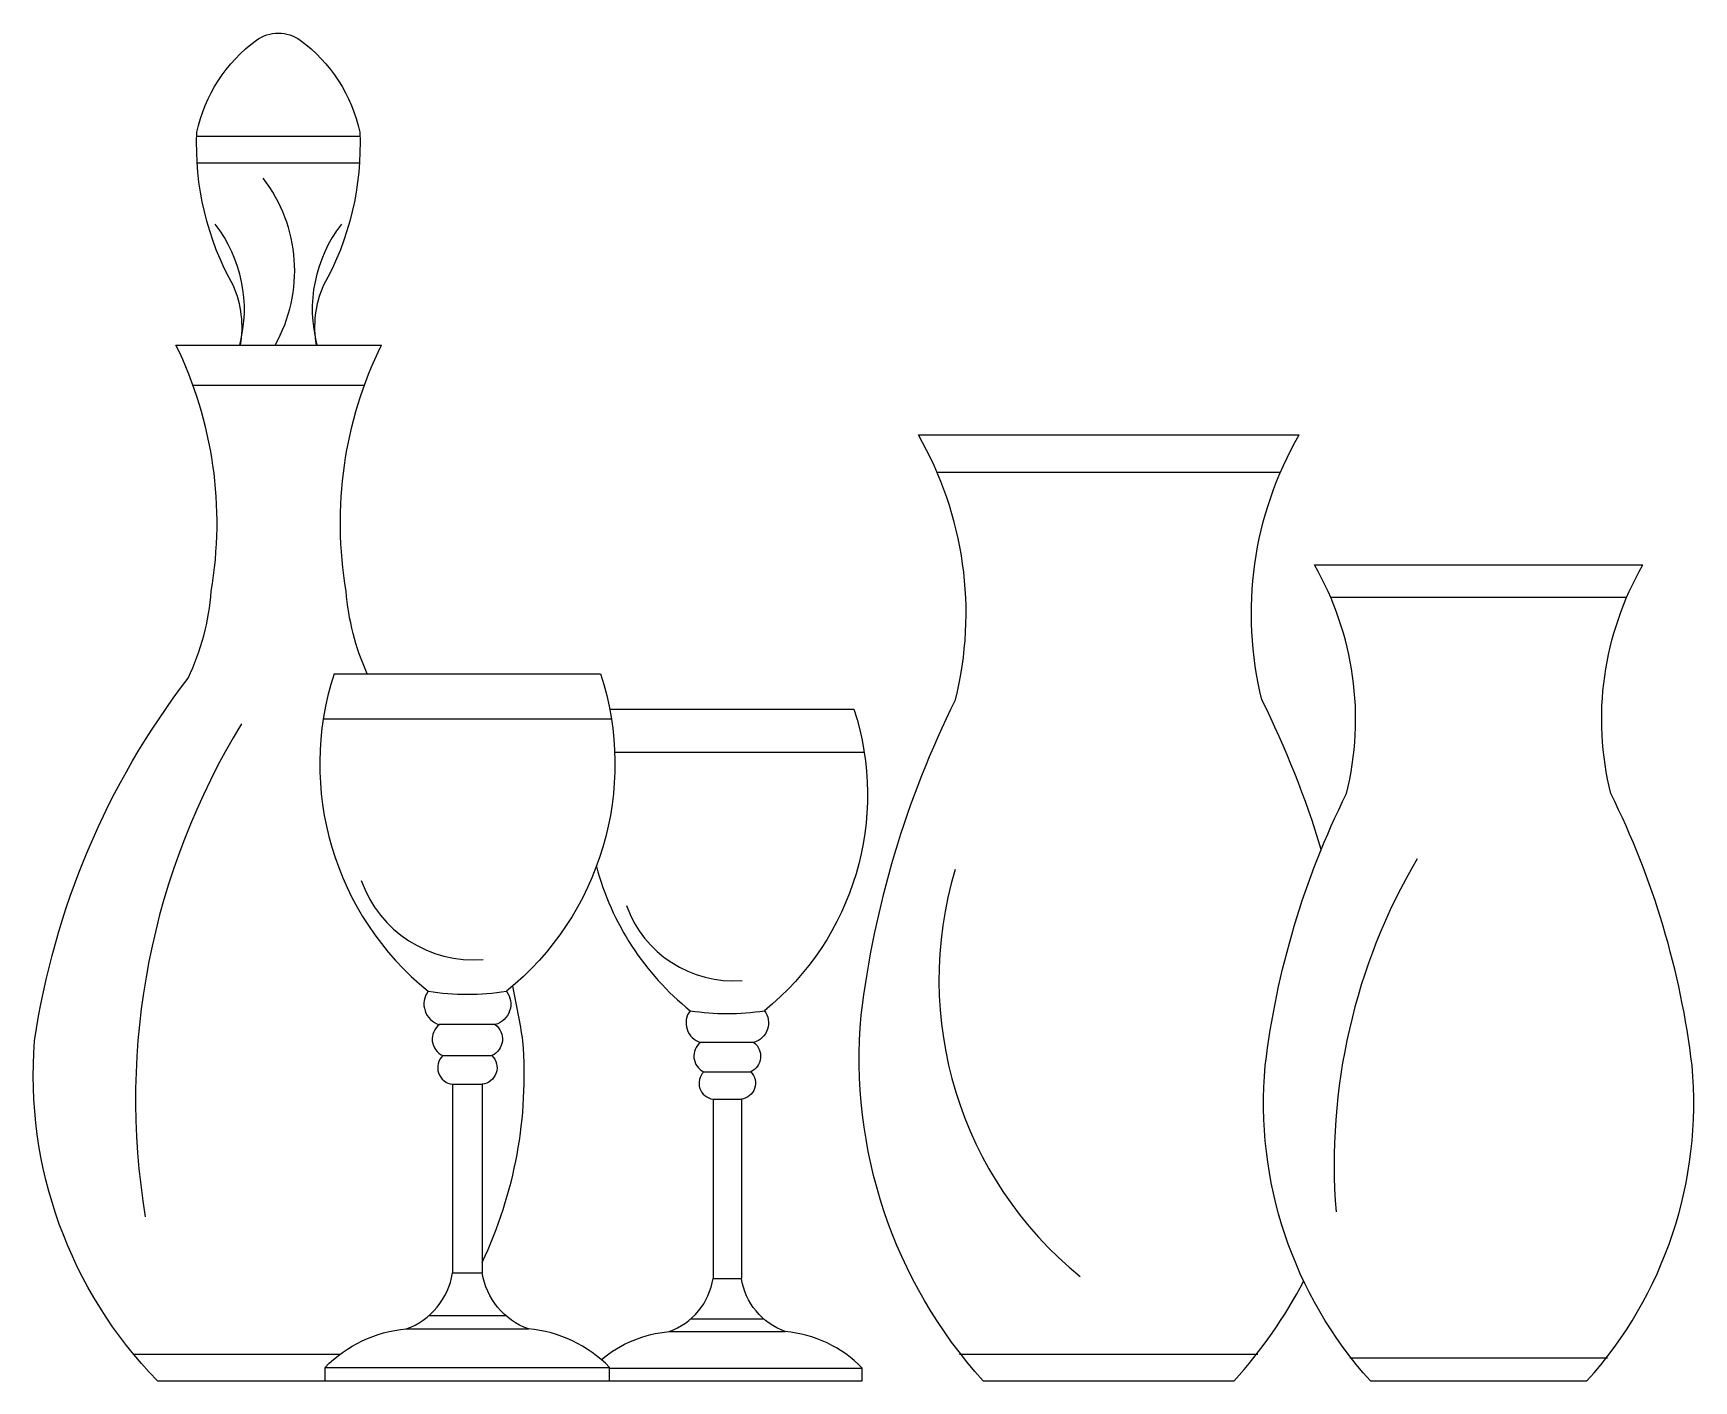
# Model space of a CAD drawing. Extents: x 126 to 366, y 174 to 369.
import ezdxf

# ---------------------------------------------------------------- set-up
doc = ezdxf.new("R2010")
doc.units = 0
doc.header["$LTSCALE"] = 10
doc.header["$MEASUREMENT"] = 0
doc.layers.get('0').update_dxf_attribs({"color": 3, "linetype": 'CONTINUOUS'})
doc.layers.add('4', color=4, linetype='CONTINUOUS')

msp = doc.modelspace()

# ---------------------------------------------------------------- linework, layer by layer
for p, q in [((149.73, 354.35), (173.32, 354.35)), ((149.79, 350.49), (173.27, 350.49)), ((149.18, 318.34), (173.98, 318.34)), ((256.75, 305.74), (306.4, 305.74)), ((313.64, 287.66), (356.46, 287.66)), ((168.03, 270.04), (209.67, 270.04)), ((210.15, 265.25), (246.2, 265.25)), ((192.89, 225.83), (184.81, 225.83)), ((185.29, 221.35), (192.41, 221.35)), ((230.27, 223.25), (222.58, 223.25)), ((223.04, 219), (229.81, 219)), ((186.7, 217.19), (191, 217.19)), ((224.38, 215.05), (228.47, 215.05)), ((186.7, 189.9), (191, 189.9)), ((224.38, 189.12), (228.47, 189.12)), ((183.3, 183.73), (194.4, 183.73)), ((221.15, 183.26), (231.7, 183.26)), ((180.02, 181.81), (197.69, 181.81)), ((218.03, 181.43), (234.82, 181.43)), ((140.59, 178.16), (170.48, 178.16)), ((259.99, 178.16), (303.15, 178.16)), ((168.3, 176.25), (209.4, 176.25)), ((209.4, 176.15), (245.94, 176.15)), ((316.44, 177.63), (353.66, 177.63))]:
    msp.add_line(p, q)
for centre, radius, start, end in [((142.05, 334.89), 21.84, 330.4477, 37.7508), ((136.53, 329.29), 20.09, 345.0829, 37.7896), ((186.52, 329.29), 20.09, 142.2104, 194.9171), ((244.89, 215), 104, 148.5007, 189.3956), ((401.14, 205.72), 86.98, 149.551, 184.6063), ((312.36, 232.31), 55.33, 163.231, 230.8894), ((189.73, 252.41), 17.21, 199.5576, 274.6848), ((227.26, 248.51), 16.34, 199.5576, 274.6848), ((188.85, 265.92), 35.71, 260.8966, 279.1034), ((226.43, 261.34), 33.93, 260.8966, 279.1034)]:
    msp.add_arc(centre, radius, start, end)
at = {"layer": '4'}
for p, q in [((146.73, 324.12), (176.43, 324.12)), ((254.05, 311.14), (309.1, 311.14)), ((311.31, 292.31), (358.79, 292.31)), ((169.59, 276.59), (208.11, 276.59)), ((209.43, 271.47), (244.73, 271.47)), ((144.05, 174.3), (179.11, 174.3)), ((168.3, 174.3), (209.4, 174.3)), ((206.91, 174.3), (245.94, 174.3)), ((263.42, 174.3), (299.72, 174.3)), ((319.4, 174.3), (350.71, 174.3))]:
    msp.add_line(p, q, dxfattribs=at)
for points in [[(156.07, 324.12, 0.145017), (155.04, 332.68, -0.140277), (149.75, 354.91, -0.184377), (158.36, 368.23, -0.316049), (164.69, 368.23, -0.184377), (173.3, 354.91, -0.140277), (168.01, 332.68, 0.145017), (166.98, 324.12)], [(144.05, 174.3, -0.216048), (126.29, 223.46, -0.127612), (148.49, 275.95, 0.093459), (151.82, 288.52, 0.157428), (146.73, 324.12, 0.157428)], [(174.38, 276.59, -0.088419), (171.34, 288.52, -0.157428), (176.43, 324.12)], [(263.42, 174.3, -0.209125), (245.79, 227.17, -0.085399), (259.42, 272.79, 0.193796), (254.05, 311.14, 0.155024)], [(312.3, 251.17, 0.041495), (303.72, 272.79, -0.193796), (309.1, 311.14)], [(319.4, 174.3, -0.209125), (304.2, 219.9, -0.085399), (315.95, 259.24, 0.193796), (311.31, 292.31, 0.155024)], [(350.71, 174.3, 0.209125), (365.91, 219.9, 0.085399), (354.16, 259.24, -0.193796), (358.79, 292.31, -0.155024)], [(169.59, 276.59, 0.310978), (183.2, 230.66, 0.527593), (184.81, 225.83, 0.563194), (185.29, 221.35, 0.628577), (186.7, 217.19), (186.7, 189.9)], [(208.11, 276.59, -0.310978), (194.5, 230.66, -0.527593), (192.89, 225.83, -0.563194), (192.41, 221.35, -0.628577), (191, 217.19), (191, 189.9)], [(244.73, 271.47, -0.310978), (231.79, 227.84, -0.527593), (230.27, 223.25, -0.563194), (229.81, 219, -0.628577), (228.47, 215.05), (228.47, 189.12)], [(207.51, 248.7, 0.158897), (221.06, 227.84, 0.527593), (222.58, 223.25, 0.563194), (223.04, 219, 0.628577), (224.38, 215.05), (224.38, 189.12)], [(191, 191.43, 0.13081), (196.88, 223.46, 0.017817), (195.41, 231.41)], [(168.3, 174.3), (168.3, 176.25, -0.17833), (180.02, 181.81, 0.275072), (186.7, 189.9, 0.289747)], [(209.4, 174.3), (209.4, 176.25, 0.17833), (197.69, 181.81, -0.275072), (191, 189.9, -0.289747)], [(208.21, 177.36, -0.152672), (218.03, 181.43, 0.275072), (224.38, 189.12)], [(245.94, 174.3), (245.94, 176.15, 0.17833), (234.82, 181.43, -0.275072), (228.47, 189.12, -0.289747)], [(299.72, 174.3, 0.063453), (309.76, 188.74, 0.063453)]]:
    msp.add_lwpolyline(points, format="xyb", dxfattribs=at)

doc.saveas('drawing.dxf')
